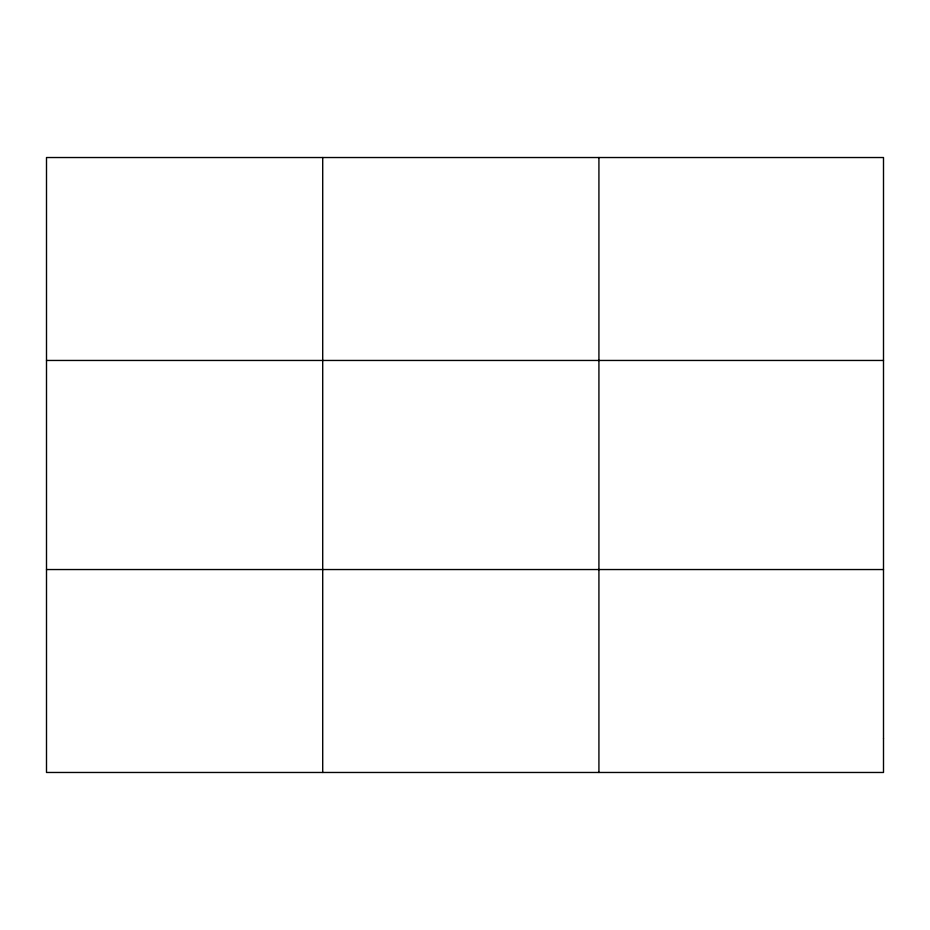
<?xml version="1.0" encoding="UTF-8"?>
<svg xmlns="http://www.w3.org/2000/svg" width="930" height="930" viewBox="0 0 930 930"><rect width="100%" height="100%" fill="white"/><g stroke="black" fill="none" stroke-linecap="round" stroke-linejoin="round"><path stroke-width="1.4" d="M322.71 772.47L322.71 157.53M598.92 772.47L598.92 157.53M46.5 360.456L883.5 360.456M46.5 569.544L883.5 569.544M883.5 738.653L883.5 772.47L46.5 772.47L46.5 157.53L883.5 157.53L883.5 738.653"/></g></svg>
